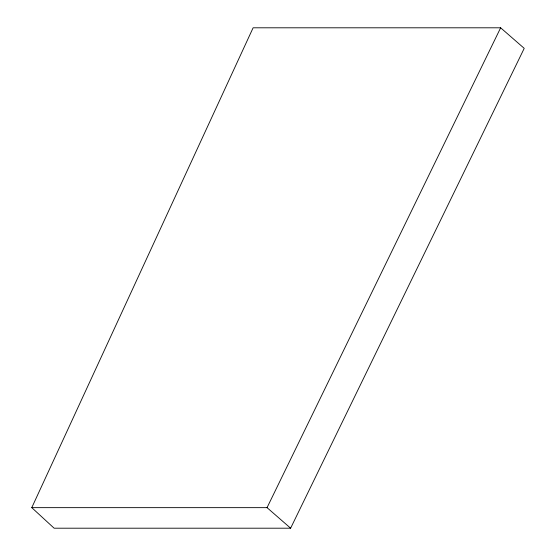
<?xml version="1.0" encoding="UTF-8"?>
<svg xmlns="http://www.w3.org/2000/svg" width="556" height="556" viewBox="0 0 556 556"><rect width="100%" height="100%" fill="white"/><g stroke="black" fill="none" stroke-linecap="round" stroke-linejoin="round"><path stroke-width="0.83" d="M31.775 507.649L253.119 27.8L500.643 27.8L524.225 48.351L290.621 528.2L54.12 528.2L31.775 507.649L267.047 507.649L290.621 528.2M267.047 507.649L500.643 27.8"/></g></svg>
